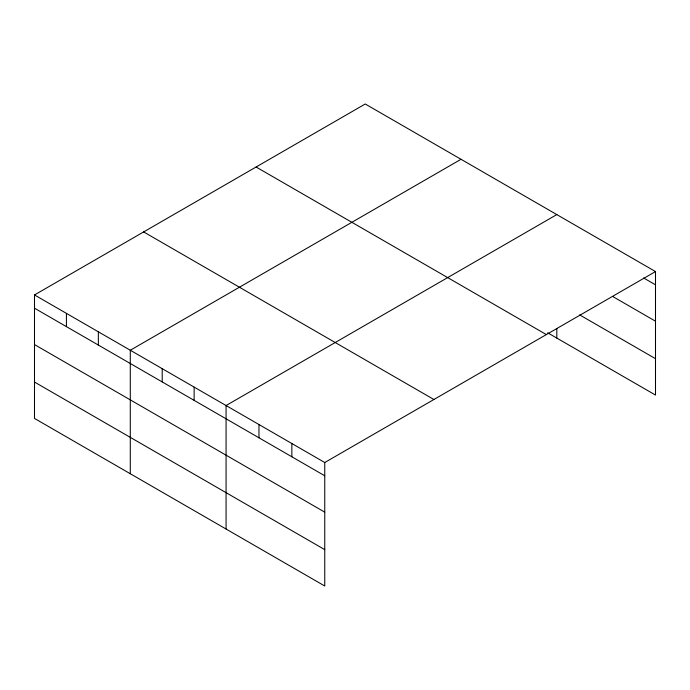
<?xml version="1.0" encoding="UTF-8"?>
<svg xmlns="http://www.w3.org/2000/svg" width="690" height="690" viewBox="0 0 690 690"><rect width="100%" height="100%" fill="white"/><g stroke="black" fill="none" stroke-linecap="round" stroke-linejoin="round"><path stroke-width="1.03" d="M34.5 294.94L324.757 462.516L324.757 586.008L34.5 418.433L34.5 294.94L365.243 103.992L655.5 271.567L655.5 395.06L547.688 332.813M461.024 159.287L130.289 350.244L130.289 473.737M556.813 214.59L226.07 405.539L226.07 529.032M324.757 462.516L655.5 271.567M643.623 277.966L655.5 284.823M612.556 296.407L655.5 321.204M579.66 314.899L655.5 358.679M256.094 167.006L546.359 334.581M143.641 231.926L433.906 399.501M34.5 308.197L324.757 475.781M34.5 344.577L324.757 512.153M34.5 382.053L324.757 549.637M556.813 328.457L556.813 338.083M291.861 443.523L291.861 456.789M258.966 424.531L258.966 437.796M194.14 387.107L194.14 400.364M162.21 368.676L162.21 381.932M98.36 331.804L98.36 345.069M66.43 313.372L66.43 326.629"/></g></svg>
